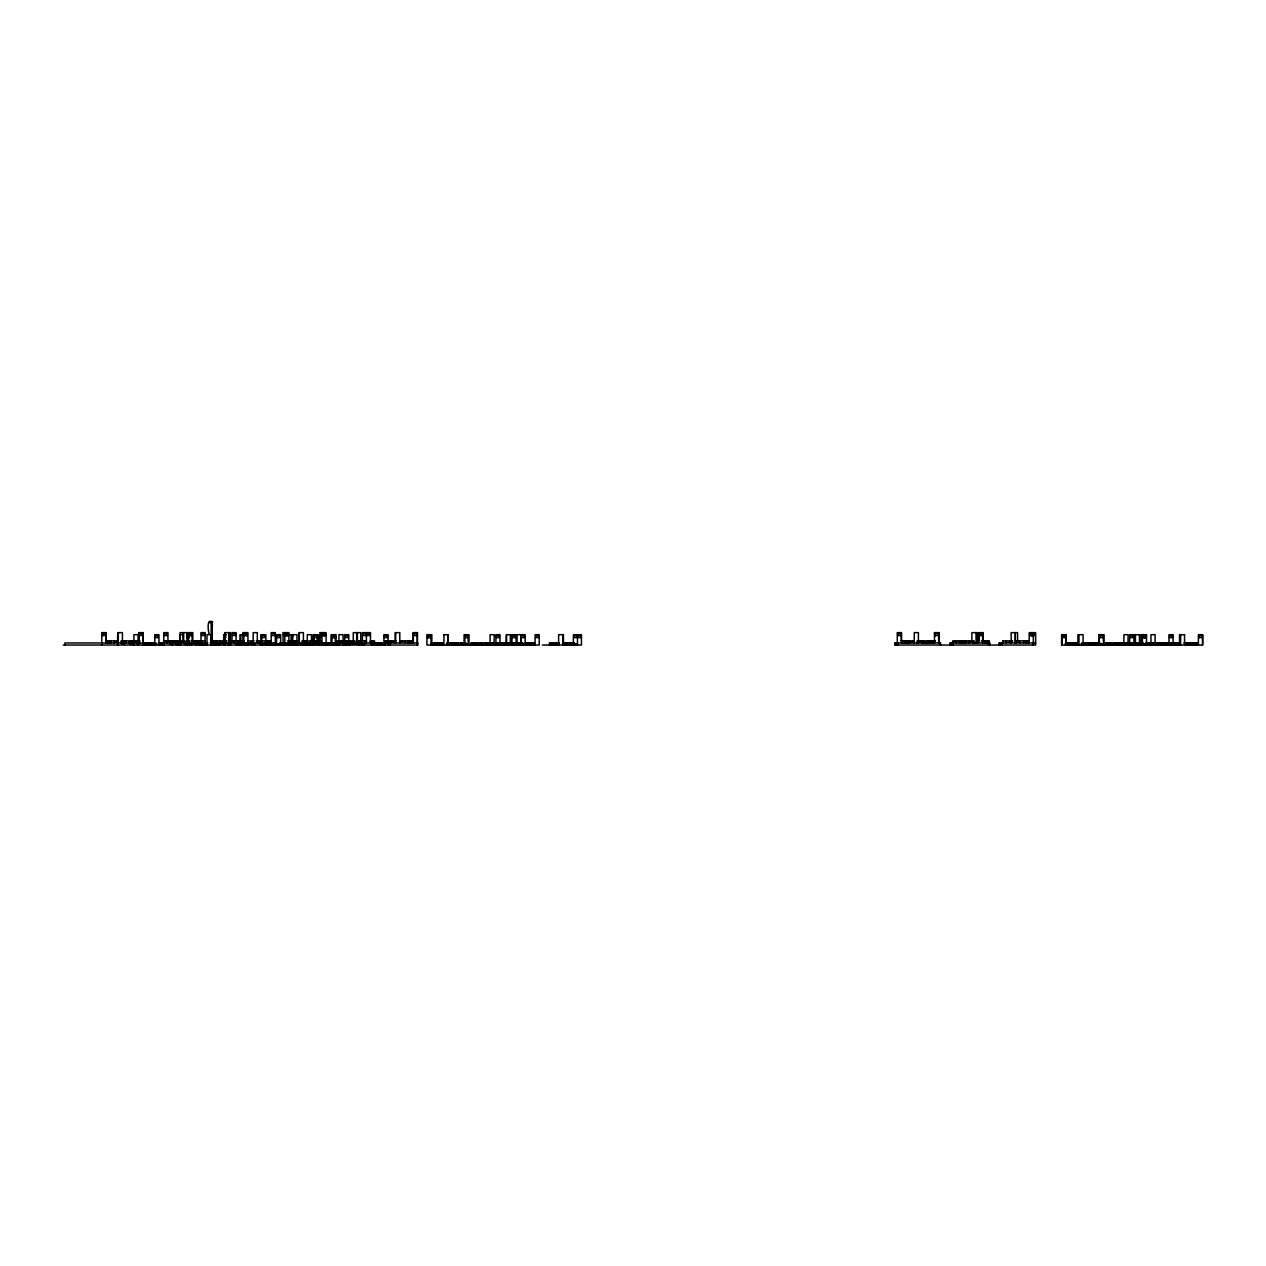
<?xml version="1.0" encoding="UTF-8"?>
<svg xmlns="http://www.w3.org/2000/svg" width="1266" height="1266" viewBox="0 0 1266 1266"><rect width="100%" height="100%" fill="white"/><g stroke="black" fill="none" stroke-linecap="round" stroke-linejoin="round"><path stroke-width="1.5" d="M209.112 622.524L211.185 622.524M101.723 632.636L105.98 632.636L105.98 642.954M143.327 632.636L138.88 632.636L138.88 641.245M299.235 641.245L299.235 632.636L303.413 632.636L303.413 642.954M320.124 632.636L326.106 632.636L326.106 645.027M417.321 632.636L417.321 645.027L417.479 632.636L413.191 632.636L413.191 641.245M901.487 642.954L901.487 632.636L897.23 632.636L897.357 645.027M102.388 633.665L105.3 633.665L105.173 635.532L102.388 635.532L102.388 633.665L102.514 635.532M188.697 633.665L192.131 633.665M416.799 633.665L413.855 633.665L413.855 635.532L416.799 635.532L416.656 633.665M979.156 633.665L982.495 633.665M182.763 634.693L180.009 634.693L180.009 645.027M186.925 634.693L189.916 634.693M226.424 634.693L223.671 634.693L223.671 645.027M244.987 634.693L239.954 634.693L239.954 645.027M286.053 634.693L291.085 634.693L291.085 645.027M321.358 634.693L318.605 634.693L318.605 645.027M365.89 634.693L370.02 634.693M443.875 634.693L448.117 634.693L448.101 645.027L448.006 634.693M1139.558 634.693L1135.238 634.693L1135.238 645.027M1184.675 634.693L1179.485 634.693L1179.643 645.027M186.45 635.738L192.131 635.532M317.18 635.738L314.379 635.738L314.379 637.589L317.18 637.589M319.728 635.738L320.899 635.738M331.724 635.738L335.411 635.738L335.411 637.589L331.724 637.589M464.764 635.738L467.866 635.738M900.822 635.532L897.895 635.532L897.895 633.665L900.822 633.665L900.696 635.532M979.156 635.532L982.495 635.532M1062.269 635.738L1065.545 635.738L1065.545 637.589L1062.269 637.589M1099.932 635.738L1102.718 635.738L1102.718 637.589L1099.932 637.589M186.45 637.589L189.235 637.589L189.235 635.738M319.728 637.589L320.899 637.589M464.764 637.589L467.866 637.589M210.852 639.251L211.659 639.251M210.852 639.662L211.675 639.662M211.913 639.868L210.852 639.156L211.644 639.868M210.583 640.564L213.337 640.897M105.648 640.897L108.654 640.897L108.654 642.954M117.611 640.897L109.683 640.897L109.683 642.954M140.02 640.897L133.753 640.897L133.753 642.954M186.482 640.897L189.837 640.897M191.134 640.897L202.133 640.897M210.583 640.897L214.571 640.897L214.571 642.954M226.203 640.897L214.998 640.897L214.998 645.027M227.975 640.897L244.101 640.897M254.165 640.897L248.247 640.897L248.31 642.954M256.302 640.897L270.481 640.897L270.481 642.954M287.414 640.897L289.629 640.897L289.582 642.954M290.911 640.897L298.57 640.897L298.57 642.954M313.699 640.897L310.961 640.897L310.882 645.027M321.263 640.897L314.997 640.897L314.997 642.954M356.442 640.897L366.539 640.897M396.147 640.897L385.307 640.897L385.307 645.027M399.55 640.897L412.985 640.897M901.17 640.897L904.604 640.897L904.604 642.954M905.19 640.897L913.561 640.897L913.561 642.954M935.542 640.897L929.276 640.897L929.276 642.954M979.251 640.897L976.735 640.897L976.735 642.954M981.387 640.897L989.189 640.897L989.237 645.027M1002.704 640.897L1012.753 640.897M1015.997 640.897L1028.546 640.897L1028.546 642.954M173.379 641.514L176.069 641.514M197.449 641.514L201.611 641.514L201.611 642.337L197.449 642.337M342.991 641.514L345.681 641.514M356.205 641.514L357.487 641.514M370.447 641.514L373.138 641.514M394.343 641.514L392.871 641.514L394.343 642.337M979.362 641.514L977.257 641.514L979.362 642.337M173.379 642.337L176.069 642.337M342.991 642.337L345.681 642.337M356.205 642.337L357.487 642.337M370.447 642.337L373.138 642.337M155.955 642.954L64.93 642.954L64.93 645.027M158.598 642.954L207.83 642.954M210.124 642.954L275.402 642.954M279.786 642.954L331.312 642.954M374.625 642.954L332.657 642.954L332.657 645.027M417.479 642.954L374.878 642.954L374.878 645.027M435.662 642.954L435.662 645.027L435.551 642.954L443.274 642.954L443.274 645.027M458.292 642.954L458.292 645.027L458.403 642.954L455.602 642.954L455.602 645.027M466.015 642.954L459.748 642.954L459.748 645.027M508.79 642.954L522.779 642.954M559.018 642.954L549.428 642.954L549.428 645.027M562.42 642.954L574.178 642.954M951.747 642.954L990.044 642.954L990.044 645.027M999.349 642.954L999.349 645.027L999.254 642.954L1035.635 642.954M1099.901 642.954L1093.634 642.954L1093.634 645.027M1142.897 642.954L1113.684 642.954L1113.684 645.027M1145.714 642.954L1153.184 642.954L1153.184 645.027M1180.276 642.954L1169.768 642.954L1169.768 645.027M1183.678 642.954L1197.668 642.954L1197.668 645.027M145.653 643.571L148.344 643.571M161.288 643.571L163.931 643.571M172.413 643.571L169.723 643.571L172.413 644.41M280.482 643.571L283.157 643.571M327.641 643.571L331.312 643.571M338.702 643.571L337.12 644.41L339.747 643.571M380.512 643.571L383.202 643.571M431.516 643.571L434.333 643.571M442.768 643.571L440.014 643.571L440.014 644.41L442.768 643.571L442.641 644.41M447.167 643.571L449.921 643.571L449.921 644.41L447.167 643.571L447.278 644.41M455.602 643.571L458.403 643.571M479.798 643.571L482.488 643.571M490.923 643.571L487.568 643.571L487.568 644.41L490.923 644.41M494.674 643.571L498.978 643.571M499.548 643.571L501.858 644.41L494.674 644.41M503.868 643.571L507.413 643.571L507.413 644.41L503.868 644.41M514.566 643.571L509.312 643.571L509.312 644.41M515.009 643.571L518.079 643.571M520.089 643.571L522.779 644.41M525.532 643.571L524.789 644.41M531.673 643.571L534.363 643.571M553.859 643.571L550.789 643.571L550.821 644.41M557.99 643.571L554.919 643.571L554.919 644.41L557.99 644.41M564.114 643.571L567.769 643.571L567.769 644.41L564.114 644.41M1065.529 643.571L1069.311 643.571M1089.615 643.571L1093.381 643.571M1099.553 643.571L1098.097 644.41L1101.816 644.41L1101.816 643.571M1113.684 643.571L1119.334 643.571L1119.334 644.41L1113.684 644.41M1127.816 643.571L1122.182 643.571L1122.182 644.41L1127.816 644.41M1129.304 643.571L1128.56 644.41L1131.962 644.41M1133.434 643.571L1137.548 643.571L1137.548 644.41M1138.751 643.571L1142.882 643.571L1142.882 644.41M1153.184 643.571L1146.268 643.571L1146.268 644.41M1163.565 643.571L1160.495 643.571L1160.495 644.41L1163.565 644.41M1165.575 643.571L1168.249 643.571M1172.047 643.571L1175.117 643.571L1175.117 644.41L1172.047 644.41M1194.107 643.571L1197.668 643.571M145.653 644.41L148.344 644.41M161.288 644.41L163.931 644.41M191.799 644.41L188.729 644.41L188.729 643.571M219.604 644.41L216.533 644.41L216.533 643.571M247.93 644.41L243.246 644.41L243.246 643.571M255.083 644.41L255.083 643.571L255.273 644.41L251.681 644.41L251.681 643.571M265.923 644.41L273.124 644.41L273.124 643.571M275.766 644.41L280.055 644.41L280.055 643.571M280.482 644.41L283.157 644.41M298.697 644.41L298.697 643.571L298.729 644.41L284.249 644.41L284.249 643.571M304.552 644.41L304.568 643.571L304.536 644.41L312.639 644.41L312.607 643.571L309.41 643.571L309.41 644.41M313.05 644.41L315.677 643.571M327.641 644.41L331.312 644.41M350.666 644.41L350.666 643.571L350.698 644.41L347.628 644.41L347.628 643.571M380.512 644.41L383.202 644.41M431.516 644.41L434.333 644.41M455.602 644.41L458.403 644.41M479.798 644.41L482.488 644.41M518.079 644.41L508.568 644.41L508.6 643.571M520.089 644.41L525.532 644.41M531.673 644.41L534.363 644.41M550.789 644.41L553.859 644.41M573.292 644.41L576.584 644.41L576.584 643.571M1065.529 644.41L1069.311 644.41M1089.615 644.41L1093.381 644.41M1153.184 644.41L1132.69 644.41L1132.69 643.571M1165.575 644.41L1168.249 644.41M1194.107 644.41L1197.668 644.41M63.3 645.027L417.827 645.027L417.827 642.954M542.386 645.027L581.442 645.027L581.442 634.693L573.356 634.693L573.356 645.027L573.292 642.954M210.219 622.112C208.194 621.29 214.334 621.29 212.292 622.112L212.292 639.662M1202.526 634.693L1202.526 645.027M1199.234 635.738L1199.234 637.589M1198.396 645.027L1198.396 634.693L1202.7 634.693L1202.7 645.027L1061.604 645.027L1061.604 634.693L1066.225 634.693L1066.051 645.027M1197.161 642.954L1197.161 645.027M1196.781 642.954L1196.781 645.027M1196.275 642.954L1196.275 645.027M1195.5 642.954L1195.5 645.027M1195.436 642.954L1195.436 645.027M1194.993 642.954L1194.993 645.027M1194.613 642.954L1194.613 645.027M1193.727 642.954L1193.727 645.027M1192.936 642.954L1192.936 645.027M1192.746 642.954L1192.746 645.027M1192.414 643.571L1192.414 644.41M1192.113 642.954L1192.303 645.027M1191.844 642.954L1191.876 645.027M1190.831 643.571L1190.831 644.41M1189.787 642.954L1189.787 645.027M1189.518 642.954L1189.518 645.027M1189.344 642.954L1189.328 645.027M1188.457 642.954L1188.457 645.027M1188.283 643.571L1188.283 644.41M1187.476 643.571L1187.476 644.41M1187.255 642.954L1187.255 645.027M1187.002 642.954L1186.812 645.027M1186.701 643.571L1186.701 644.41M1186.416 643.571L1186.416 644.41M1185.989 643.571L1185.989 644.41M1185.957 643.571L1185.815 644.41M1185.213 642.954L1185.387 645.027M1184.929 642.954L1185.103 645.027M1184.501 634.693L1184.675 645.027M1180.545 634.693L1180.545 645.027M1180.371 634.693L1180.276 645.027M1180.102 642.954L1180.102 645.027M1179.817 642.954L1179.833 645.027M1179.026 642.954L1179.026 645.027M1178.757 642.954L1178.757 645.027M1178.393 642.954L1178.393 645.027M1178.203 642.954L1178.203 645.027M1177.95 642.954L1177.95 645.027M1177.728 643.571L1177.728 644.41M1176.921 643.571L1176.921 644.41M1176.668 643.571L1176.668 644.41M1175.892 642.954L1175.892 645.027M1175.513 642.954L1175.623 645.027M1175.418 642.954L1175.418 645.027M1174.626 642.954L1174.626 645.027M1174.373 643.571L1174.373 644.41M1173.36 642.954L1173.36 645.027M1173.091 645.027L1173.107 634.693L1168.977 634.693L1168.977 645.027M1172.917 642.954L1172.917 645.027M1172.791 643.571L1172.791 644.41M1172.284 642.954L1172.284 645.027M1172.11 642.954L1172.11 645.027M1171.493 642.954L1171.493 645.027M1171.224 642.954L1171.224 645.027L1171.034 642.954M1168.249 645.027L1168.249 642.954L1154.086 642.954L1154.086 645.027M1167.743 642.954L1167.743 645.027M1166.081 642.954L1166.081 645.027M1165.844 642.954L1165.844 645.027M1165.575 642.954L1165.575 645.027M1164.403 642.954L1164.578 645.027M1164.134 642.954L1164.134 645.027M1163.327 642.954L1163.327 645.027M1162.821 643.571L1162.821 644.41M1162.52 642.954L1162.71 645.027M1162.251 642.954L1162.251 645.027M1161.238 643.571L1161.238 644.41M1160.194 642.954L1160.194 645.027M1159.925 642.954L1159.925 645.027M1159.735 642.954L1159.735 645.027M1158.691 643.571L1158.691 644.41M1157.884 643.571L1157.884 644.41M1157.662 642.954L1157.662 645.027M1157.409 642.954L1157.409 645.027M1157.219 642.954L1157.219 645.027M1155.795 642.954L1155.795 645.027M1155.083 645.027L1155.083 634.693L1150.952 634.693L1151.016 645.027M1152.661 642.954L1152.661 645.027M1151.902 642.954L1151.902 645.027M1151.38 642.954L1151.38 645.027M1150.683 642.954L1150.683 645.027M1150.509 642.954L1150.493 645.027M1150.224 642.954L1150.24 645.027M1149.734 642.954L1149.734 645.027M1149.433 642.954L1149.433 645.027M1149.212 642.954L1149.164 645.027M1148.8 642.954L1148.8 645.027M1148.61 642.954L1148.61 645.027M1148.357 642.954L1148.325 645.027M1148.04 642.954L1148.04 645.027M1147.882 642.954L1147.866 645.027M1147.582 642.954L1147.597 645.027L1147.233 642.954M1147.043 642.954L1147.043 645.027M1146.854 642.954L1146.854 645.027M1146.474 645.027L1146.6 634.693L1140.998 634.693L1141.125 645.027M1145.493 643.571L1145.524 644.41M1145.129 634.693L1145.129 638.143M1144.686 643.571L1144.701 644.41M1144.464 635.738L1144.464 637.589M1143.958 643.571L1143.989 644.41M1143.404 643.571L1143.404 644.41M1143.151 635.738L1143.151 637.589M1143.198 643.571L1143.198 644.41M1142.47 634.693L1142.47 645.027M1142.454 643.571L1142.454 644.41M1142.074 643.571L1142.122 644.41M1141.6 642.954L1141.6 645.027M1140.856 642.954L1140.682 645.027M1140.444 642.954L1140.444 645.027M1140.27 642.954L1140.175 645.027M1139.938 642.954L1139.938 645.027M1139.827 643.571L1139.827 644.41M1139.368 634.693L1139.558 645.027M1139.242 642.954L1139.242 645.027M1138.973 642.954L1138.799 645.027M1138.055 642.954L1138.055 645.027M1137.77 643.571L1137.77 644.41M1136.726 642.954L1136.773 645.027M1136.251 643.571L1136.251 644.41M1135.729 643.571L1135.76 644.41M1135.428 634.693L1135.428 645.027M1134.906 642.954L1134.906 645.027M1134.716 642.954L1134.716 645.027M1134.463 642.954L1134.478 645.027M1134.225 642.954L1134.225 645.027M1133.877 645.027L1133.877 634.693L1129.747 634.693L1129.604 645.027L1129.414 642.954M1133.735 642.954L1133.735 645.027M1133.402 642.954L1133.402 645.027M1133.197 642.954L1133.197 645.027M1132.943 642.954L1132.943 645.027M1132.12 642.954L1132.12 645.027M1131.851 642.954L1131.851 645.027M1131.63 643.571L1131.63 644.41M1131.282 642.954L1131.282 645.027M1130.886 643.571L1130.886 644.41M1130.617 643.571L1130.68 644.41M1130.443 642.954L1130.443 645.027M1129.984 642.954L1129.984 645.027M1129.161 642.954L1129.161 645.027M1128.781 642.954L1128.813 645.027M1127.99 645.027L1128.101 634.693L1123.971 634.693L1123.797 645.027M1127.705 642.954L1127.816 645.027L1127.531 642.954M1127.31 642.954L1127.31 645.027M1127.12 642.954L1127.12 645.027M1125.648 642.954L1125.648 645.027M1125.332 642.954L1125.474 645.027M1125.142 642.954L1125.142 645.027M1124.952 642.954L1124.952 645.027M1123.607 642.954L1123.607 645.027M1123.464 643.571L1123.464 644.41M1122.974 642.954L1122.974 645.027M1122.784 642.954L1122.784 645.027M1121.755 642.954L1121.755 645.027M1121.486 642.954L1121.486 645.027M1121.106 642.954L1120.853 645.027M1120.663 642.954L1120.663 645.027M1120.41 642.954L1120.41 645.027M1120.014 642.954L1119.824 645.027L1119.571 642.954M1119.144 643.571L1119.144 644.41M1118.543 642.954L1118.543 645.027M1117.989 643.571L1118.052 644.41M1117.72 642.954L1117.72 645.027M1117.53 642.954L1117.53 645.027M1117.34 642.954L1117.34 645.027M1116.707 643.571L1116.707 644.41M1116.375 642.954L1116.375 645.027M1116.185 642.954L1116.185 645.027M1115.852 642.954L1115.852 645.027M1114.207 642.954L1114.207 645.027M1112.355 645.027L1112.355 642.954L1104.743 642.954L1104.743 645.027M1111.516 642.954L1111.516 645.027M1109.649 642.954L1109.649 645.027M1109.396 642.954L1109.396 645.027M1108.573 642.954L1108.573 645.027M1108.32 642.954L1108.32 645.027M1106.547 643.571L1106.547 644.41M1106.073 642.954L1106.073 645.027M1103.984 645.027L1103.984 634.693L1098.761 634.693L1098.761 645.027M1103.382 634.693L1103.382 645.027M1100.724 643.571L1100.724 644.41M1100.534 643.571L1100.47 644.41M1099.853 634.693L1099.853 638.143M1099.252 634.693L1099.252 645.027M1099.189 643.571L1099.189 644.41M1098.508 642.954L1098.508 645.027M1097.669 642.954L1097.669 645.027M1097.416 642.954L1097.416 645.027M1096.593 642.954L1096.593 645.027M1096.324 642.954L1096.324 645.027M1095.549 642.954L1095.549 645.027M1094.726 642.954L1094.726 645.027M1094.457 642.954L1094.457 645.027M1093.381 645.027L1093.381 642.954L1089.615 642.954L1089.615 645.027M1092.875 642.954L1092.875 645.027M1092.289 642.954L1092.289 645.027M1091.783 642.954L1091.783 645.027M1091.213 642.954L1091.213 645.027M1090.706 642.954L1090.706 645.027M1090.121 642.954L1090.121 645.027M1089.361 645.027L1089.361 642.954L1081.75 642.954L1081.75 645.027M1088.538 642.954L1088.538 645.027M1088.269 642.954L1088.269 645.027M1087.447 642.954L1087.447 645.027M1086.671 642.954L1086.671 645.027M1086.402 642.954L1086.402 645.027M1085.579 642.954L1085.579 645.027M1085.326 642.954L1085.326 645.027M1084.487 642.954L1084.487 645.027M1084.234 642.954L1084.234 645.027M1083.807 643.571L1083.807 644.41M1083.554 643.571L1083.601 644.41M1083.095 645.027L1083.095 634.693L1077.888 634.693L1077.888 645.027M1082.525 643.571L1082.462 644.41M1082.272 644.41L1084.899 643.571L1084.899 644.41L1081.18 644.41L1081.18 643.571M1078.964 634.693L1078.964 645.027M1078.268 645.027L1078.268 642.954L1069.564 642.954L1069.564 645.027M1077.176 642.954L1077.176 645.027M1076.923 642.954L1076.923 645.027M1076.654 643.571L1076.654 644.41M1076.448 643.571L1076.401 644.41M1075.831 642.954L1075.831 645.027M1075.372 643.571L1075.372 644.41M1075.119 643.571L1075.119 644.41M1074.692 642.954L1074.692 645.027M1073.6 642.954L1073.6 645.027M1073.346 642.954L1073.331 645.027M1072.793 642.954L1072.793 645.027M1072.508 642.954L1072.508 645.027M1072.255 642.954L1072.255 645.027M1071.479 642.954L1071.479 645.027M1070.878 642.954L1070.83 645.027M1070.656 642.954L1070.656 645.027M1070.229 642.954L1070.387 645.027M1069.311 645.027L1069.311 642.954L1065.529 642.954L1065.529 645.027M1068.789 642.954L1068.789 645.027M1068.219 642.954L1068.219 645.027M1067.697 642.954L1067.697 645.027M1067.143 642.954L1067.143 645.027M1066.621 642.954L1066.621 645.027M1065.735 634.693L1065.735 645.027M1065.054 635.738L1065.054 637.589M1062.76 635.738L1062.76 637.589M1062.095 634.693L1062.095 645.027M1033.293 632.636L1033.293 645.027M1032.629 633.665L1032.629 635.532M1032.17 633.665L1032.17 635.532M1031.505 632.636L1031.505 636.07M1029.163 642.954L1029.163 632.636L1035.635 632.636L1035.635 645.027L894.983 645.027L894.983 642.954L940.527 642.954L940.527 645.027M1028.451 640.897L1028.451 642.954M1028.024 640.897L1028.024 642.954M1027.929 640.897L1027.929 642.954M1026.283 640.897L1026.283 642.954M1025.856 640.897L1025.761 642.954M1023.624 640.897L1023.624 642.954M1020.127 640.897L1020.127 642.954M1017.595 641.245L1017.595 632.636L1011.138 632.636L1011.233 642.954M1016.693 641.514L1016.693 642.337M1016.092 640.897L1016.092 642.954M1015.364 632.636L1015.364 642.954M1015.269 632.636L1015.269 642.954M1010.505 640.897L1010.41 642.954M1006.28 640.897L1006.28 642.954M1002.973 642.954L1002.973 640.897L1002.704 642.954M1001.77 642.954L1001.77 645.027M1001.596 642.954L1001.501 645.027M999.523 642.954L999.523 645.027M988.667 640.897L988.54 645.027M988.382 640.897L988.382 642.954M987.021 640.897L987.021 642.954M986.499 640.897L986.499 642.954M986.214 640.897L986.214 642.954M985.898 640.897L985.898 642.954M985.692 640.897L985.692 642.954M985.17 640.897L985.28 642.954M984.885 640.897L984.885 642.954M984.347 640.897L984.347 642.954M983.16 641.245L983.16 632.636L978.476 632.636L978.476 642.954M982.606 632.636L982.606 642.954M981.941 633.665L981.941 635.532M979.71 633.665L979.71 635.532M979.029 632.636L979.029 641.245M978.064 641.514L978.064 642.337M977.558 642.954L977.399 632.636L971.892 632.636L971.892 641.245M976.023 632.636L976.023 642.954M974.06 642.954L974.06 640.897L952.665 640.897L952.665 642.954M973.554 641.514L973.554 642.337M973.253 640.897L973.253 642.954M972.731 640.897L972.731 642.954M969.408 640.897L969.408 642.954M969.155 640.897L969.155 642.954M966.449 640.897L966.464 642.954M965.673 640.897L965.642 642.954M964.296 640.897L964.296 642.954M963.79 640.897L963.79 642.954M962.128 640.897L962.128 642.954M961.622 640.897L961.622 642.954M960.277 640.897L960.277 642.954M959.454 640.897L959.454 642.954M956.495 640.897L956.495 642.954M956.241 640.897L956.241 642.954M952.871 642.954L952.871 645.027M952.064 642.954L952.064 645.027M951.177 642.954L951.177 645.027M950.624 642.954L950.624 645.027M949.817 642.954L949.817 645.027M939.768 642.954L939.894 645.027M939.277 642.954L939.277 632.636L934.403 632.636L934.53 642.954M938.66 632.636L938.66 642.954M935.163 632.636L935.163 636.07M932.979 640.897L932.979 642.954M932.71 640.897L932.71 642.954M930.858 640.897L930.858 642.954M930.019 640.897L930.099 642.954M928.674 642.954L928.674 640.897L926 640.897L926 642.954M928.168 640.897L928.168 642.954M926.506 640.897L926.506 642.954M924.655 642.954L924.655 640.897L917.043 640.897L917.043 642.954M923.832 640.897L923.895 642.954M921.965 640.897L921.965 642.954M921.711 640.897L921.711 642.954M918.388 642.954L918.404 632.636L914.274 632.636L914.274 642.954M909.985 640.897L909.985 642.954M909.716 640.897L909.716 642.954M908.687 640.897L908.687 642.954M908.07 640.897L908.07 642.954M906.139 640.897L906.139 642.954M905.507 640.897L905.507 642.954M904.082 640.897L904.082 642.954M902.436 640.897L902.436 642.954M901.914 640.897L901.914 642.954M901.36 632.636L901.36 641.245M898.037 633.665L898.037 635.532M897.99 642.954L897.99 645.027M895.742 642.954L895.742 645.027M895.109 642.954L895.109 645.027M577.486 634.693L577.486 645.027M575.967 643.571L575.967 644.41M572.912 642.954L572.912 645.027M572.738 642.954L572.738 645.027M572.469 642.954L572.469 645.027M571.662 642.954L571.662 645.027M571.045 642.954L571.045 645.027M570.855 642.954L570.855 645.027M570.586 642.954L570.586 645.027M569.573 643.571L569.573 644.41M568.529 642.954L568.529 645.027M568.26 642.954L568.26 645.027M567.643 642.954L567.643 645.027M567.026 643.571L567.026 644.41M566.219 643.571L566.219 644.41M565.997 642.954L565.997 645.027M565.744 642.954L565.744 645.027M565.554 642.954L565.554 645.027M564.731 643.571L564.731 644.41M564.13 642.954L564.13 645.027M563.512 645.027L563.402 634.693L558.67 634.693L558.559 645.027M562.8 634.693L562.8 645.027M558.844 642.954L558.844 645.027M557.942 642.954L557.768 645.027M557.246 643.571L557.341 644.41M557.135 642.954L556.945 645.027M556.692 642.954L556.692 645.027M556.47 643.571L556.47 644.41M555.853 643.571L555.853 644.41M554.619 642.954L554.619 645.027M554.366 642.954L554.429 645.027M554.16 642.954L554.16 645.027M553.812 642.954L553.812 645.027M553.115 643.571L553.115 644.41M552.941 642.954L552.941 645.027M552.308 643.571L552.308 644.41M552.103 642.954L552.103 645.027M551.834 642.954L551.834 645.027M551.644 642.954L551.644 645.027M551.011 642.954L551.011 645.027M550.235 642.954L550.235 645.027M549.95 642.954L549.95 645.027M549.776 642.954L549.776 645.027M535.091 645.027L535.091 634.693L539.221 634.693L539.221 645.027L426.927 645.027L426.927 634.693L431.833 634.693L431.833 645.027M534.363 645.027L534.363 642.954L525.295 642.954L525.295 645.027M533.841 642.954L533.841 645.027M532.195 642.954L532.195 645.027M531.942 642.954L531.942 645.027M531.673 642.954L531.673 645.027M530.691 642.954L530.691 645.027M530.517 642.954L530.517 645.027M530.248 642.954L530.248 645.027M529.441 642.954L529.441 645.027M528.808 642.954L528.808 645.027M528.618 642.954L528.618 645.027M528.365 642.954L528.365 645.027M527.843 642.954L527.843 645.027M527.336 643.571L527.336 644.41M526.308 642.954L526.308 645.027M526.039 642.954L526.039 645.027M525.168 645.027L525.168 634.693L517.05 634.693L517.034 645.027M523.997 643.571L523.997 644.41M523.206 643.571L523.206 644.41M523.064 643.571L523.064 644.41M522.51 643.571L522.462 644.41M521.909 642.954L521.909 645.027M521.181 634.693L521.181 645.027M521.038 634.693L520.896 645.027M520.611 642.954L520.611 645.027M520.373 642.954L520.373 645.027M520.089 642.954L520.089 645.027M519.028 642.954L519.028 645.027M518.933 645.027L518.744 642.954L518.649 645.027M518.205 642.954L518.205 645.027M517.921 642.954L517.921 645.027M517.224 642.954L517.224 645.027M516.781 642.954L516.781 645.027M516.338 642.954L516.338 645.027M516.053 642.954L516.053 645.027L516.196 634.693L512.065 634.693L511.923 645.027M515.8 642.954L515.8 645.027M515.262 642.954L515.262 645.027M514.993 642.954L514.961 645.027M514.518 642.954L514.708 645.027M514.249 642.954L514.249 645.027M513.949 643.571L513.949 644.41M513.442 643.571L513.442 644.41M513.284 643.571L513.236 644.41M512.936 643.571L512.999 644.41M512.762 642.954L512.762 645.027M512.477 642.954L512.477 645.027M512.176 642.954L512.176 645.027M511.733 642.954L511.733 645.027M511.417 642.954L511.417 645.027M511.132 642.954L511.1 645.027M510.878 643.571L510.894 644.41M510.72 645.027L510.72 634.693L506.289 634.693L506.036 645.027M510.42 634.693L510.309 645.027M510.04 645.027L510.04 642.954L509.866 645.027M509.612 642.954L509.612 645.027M507.935 645.027L507.935 642.954L483.818 642.954L483.818 645.027M507.128 643.571L507.128 644.41M506.59 634.693L506.59 645.027L506.558 642.954M505.783 643.571L505.846 644.41M504.786 643.571L504.786 644.41M504.501 643.571L504.501 644.41M504.359 642.954L504.39 645.027M504.105 642.954L504.137 645.027M503.868 642.954L503.868 645.027M503.282 642.954L503.282 645.027M503.013 642.954L502.982 645.027M502.713 642.954L502.729 645.027M502.539 642.954L502.428 645.027M501.7 642.954L501.7 645.027M501.146 642.954L501.146 645.027L500.83 642.954M500.561 642.954L500.561 645.027M500.323 642.954L500.323 645.027M500.038 645.027L499.975 634.693L495.845 634.693L496.003 645.027M499.833 642.954L499.833 645.027M499.579 642.954L499.579 645.027M498.978 642.954L498.978 645.027M498.693 642.954L498.693 645.027M498.472 642.954L498.472 645.027M498.171 642.954L498.171 645.027M498.076 643.571L498.076 644.41M497.728 643.571L497.728 644.41M496.81 642.954L496.81 645.027M496.778 643.571L496.731 644.41M496.525 642.954L496.525 645.027M496.256 642.954L496.256 645.027M495.528 642.954L495.702 645.027M495.433 643.571L495.433 644.41M494.927 642.954L494.927 645.027M494.674 642.954L494.674 645.027M494.088 642.954L494.088 645.027L494.215 634.693L490.084 634.693L490.1 645.027M493.645 642.954L493.835 645.027M491.968 642.954L491.968 645.027M491.714 642.954L491.714 645.027M491.43 642.954L491.43 645.027M490.892 642.954L490.892 645.027M490.638 642.954L490.638 645.027M489.578 643.571L489.625 644.41M488.913 643.571L488.913 644.41M488.866 643.571L488.866 644.41M488.391 642.954L488.391 645.027M488.28 643.571L488.28 644.41M487.853 642.954L487.853 645.027M487.6 642.954L487.6 645.027M487.062 642.954L487.062 645.027M486.777 642.954L486.777 645.027M486.524 642.954L486.524 645.027M484.656 642.954L484.656 645.027M482.488 645.027L482.488 642.954L479.798 642.954L479.798 645.027M481.966 642.954L481.966 645.027M480.32 642.954L480.32 645.027M478.453 645.027L478.453 642.954L470.841 642.954L470.841 645.027M477.63 642.954L477.63 645.027M475.763 642.954L475.763 645.027M475.51 642.954L475.51 645.027M474.671 642.954L474.671 645.027M474.418 642.954L474.418 645.027M472.645 643.571L472.709 644.41M472.186 642.954L472.186 645.027M469.006 645.027L469.006 634.693L464.084 634.693L464.084 645.027M468.341 635.738L468.341 637.589M468.214 634.693L468.214 645.027M467.55 635.738L467.55 637.589M466.837 643.571L466.837 644.41L464.211 643.571L465.556 644.41M464.875 634.693L464.764 645.027M463.783 642.954L463.783 645.027M463.53 642.954L463.53 645.027M462.691 642.954L462.691 645.027M462.438 642.954L462.438 645.027M460.571 642.954L460.571 645.027M457.881 642.954L457.881 645.027M457.77 642.954L457.77 645.027M455.713 642.954L455.713 645.027M454.383 645.027L454.383 642.954L446.645 642.954L446.645 645.027M454.257 642.954L454.257 645.027M453.545 642.954L453.545 645.027M451.566 642.954L451.677 645.027M451.424 642.954L451.424 645.027M450.601 642.954L450.474 645.027L450.221 642.954M449.794 643.571L449.794 644.41M448.575 643.571L448.623 644.41M448.449 643.571L448.512 644.41M443.986 634.693L443.875 645.027M443.163 642.954L443.163 645.027M441.818 642.954L441.945 645.027M441.47 644.41L441.47 643.571L441.296 644.41M440.125 643.571L440.125 644.41M439.698 642.954L439.698 645.027M439.444 642.954L439.318 645.027M438.622 642.954L438.622 645.027M438.368 642.954L438.368 645.027M438.242 642.954L438.242 645.027M436.501 642.954L436.501 645.027M436.374 642.954L436.374 645.027M434.333 645.027L434.333 642.954L431.516 642.954L431.516 645.027M434.206 642.954L434.206 645.027M433.811 642.954L433.811 645.027M433.684 642.954L433.684 645.027M432.165 642.954L432.165 645.027M431.057 634.693L431.057 645.027M430.377 635.738L430.377 637.589M428.383 635.738L428.383 637.589M427.702 634.693L427.702 638.143M414.014 633.665L414.014 635.532M413.349 632.636L413.349 642.954M412.463 640.897L412.463 642.954M410.817 640.897L410.817 642.954M410.295 642.954L410.295 640.897L410.057 642.954M409.788 640.897L409.788 642.954M408.617 640.897L408.617 642.954M408.063 640.897L408.063 642.954M407.557 640.897L407.557 642.954M404.661 640.897L404.661 642.954M400.531 640.897L400.531 642.954M399.803 642.954L399.803 632.636L395.166 632.636L395.166 642.954M395.672 632.636L395.672 642.954M394.945 640.897L394.945 642.954M394.438 640.897L394.438 642.954M390.814 640.897L390.814 642.954M390.308 640.897L390.308 642.954M389.96 640.897L389.96 645.027M388.045 645.027L388.045 634.693L383.914 634.693L383.914 645.027M387.538 640.897L387.538 642.954M386.905 640.897L386.905 642.954M385.829 640.897L385.829 642.954M383.202 642.954L383.202 645.027M382.68 642.954L382.68 645.027M382.379 642.954L382.379 645.027M381.034 642.954L381.034 645.027M380.781 642.954L380.781 645.027M380.512 642.954L380.512 645.027M379.531 642.954L379.531 645.027M379.357 642.954L379.357 645.027M379.088 642.954L379.088 645.027M378.281 642.954L378.281 645.027M377.648 642.954L377.648 645.027M377.458 642.954L377.458 645.027M377.205 642.954L377.205 645.027M376.176 643.571L376.176 644.41M375.132 642.954L375.132 645.027M374.625 645.027L374.546 640.897L370.447 640.897L370.447 642.954L370.511 632.636L362.424 632.636L362.424 641.245M374.372 643.571L374.372 644.41L371.302 644.41L371.349 643.571M373.628 643.571L373.628 644.41M372.821 643.571L372.821 644.41M371.998 640.897L371.998 642.954M372.046 643.571L372.046 644.41M366.554 632.636L366.554 636.07M366.38 632.636L366.38 642.954M365.732 640.897L365.732 642.954M364.909 640.897L364.909 642.954M364.576 643.571L364.576 644.41L361.538 644.41L361.538 643.571M363.864 643.571L363.864 644.41M363.089 643.571L363.089 644.41M362.282 643.571L362.282 644.41M361.965 640.897L361.965 642.954M361.696 640.897L361.696 642.954M360.778 641.245L360.778 632.636L353.277 632.636L353.293 642.954M360.478 643.571L360.478 644.41L357.408 644.41L357.408 643.571M359.734 643.571L359.734 644.41M358.927 643.571L358.927 644.41M358.151 643.571L358.151 644.41M357.408 632.636L357.408 642.954M356.648 632.636L356.648 641.245M355.398 643.571L352.708 644.41L352.708 643.571M354.638 642.954L354.638 640.897L346.378 640.897L346.378 642.954M354.116 641.514L354.116 642.337M349.97 640.897L349.97 642.954M349.954 643.571L349.954 644.41M349.717 640.897L349.717 642.954M349.179 643.571L349.179 644.41M348.815 645.027L348.815 634.693L344.684 634.693L344.684 645.027M348.372 643.571L348.372 644.41M346.9 643.571L346.9 644.41L343.497 644.41L343.497 643.571M346.567 643.571L346.567 644.41M345.681 642.954L345.681 640.897L337.421 640.897L337.421 642.954M345.824 643.571L345.824 644.41M345.571 643.571L345.618 644.41M345.159 640.897L345.159 642.954M345.032 640.897L345.032 642.954M344.273 643.571L344.273 644.41M343.513 640.897L343.513 642.954M343.054 645.027L343.054 634.693L338.924 634.693L338.924 645.027M342.991 640.897L342.991 642.954M341.25 640.897L341.25 642.954M340.997 640.897L340.997 642.954M339.525 642.954L339.525 645.027M338.465 643.571L338.418 644.41M336.693 642.954L336.693 645.027M336.44 642.954L336.44 645.027M336.076 645.027L336.076 634.693L331.043 634.693L331.043 645.027M335.617 642.954L335.617 645.027M335.174 634.693L335.348 645.027M334.509 635.738L334.509 637.589M333.48 642.954L333.48 645.027M333.243 642.954L333.243 645.027M332.626 635.738L332.626 637.589M331.961 634.693L331.961 645.027M331.233 642.954L331.312 645.027M330.711 642.954L330.711 645.027M330.331 642.954L330.331 645.027M329.809 642.954L329.809 645.027M329.144 645.027L329.144 642.954L328.812 645.027M328.543 642.954L328.543 645.027M328.163 642.954L328.163 645.027M327.91 642.954L327.831 645.027M327.641 642.954L327.641 645.027M327.293 642.954L327.293 645.027M327.119 642.954L327.119 645.027M326.66 645.027L326.486 642.954L326.311 645.027M325.789 644.41L326.818 643.571L326.818 644.41L318.431 644.41L318.478 643.571M325.631 643.571L325.631 644.41M324.887 643.571L324.887 644.41M324.492 643.571L324.492 644.41M324.254 632.636L324.302 636.07M324.207 643.571L324.207 644.41M323.59 633.665L323.59 635.532M323.748 643.571L323.748 644.41M323.463 643.571L323.305 644.41M322.83 643.571L322.83 644.41M322.688 643.571L322.561 644.41M322.403 643.571L322.403 644.41M321.975 632.636L321.975 642.954M321.944 643.571L321.944 644.41M321.548 643.571L321.485 644.41M320.789 633.665L320.789 635.532M320.868 643.571L320.868 644.41M320.171 632.636L320.171 642.954M320.361 643.571L320.203 644.41M319.95 643.571L319.95 644.41M319.618 643.571L319.618 644.41M319.38 643.571L319.38 644.41M319.269 635.738L319.269 637.589M319.174 643.571L319.174 644.41M318.051 645.027L318.051 634.693L313.019 634.693L313.019 645.027M317.845 634.693L317.845 645.027M317.687 640.897L317.687 642.954M317.149 634.693L317.149 645.027M315.82 640.897L315.82 642.954M314.395 643.571L314.332 644.41M313.921 634.693L313.921 645.027M313.715 634.693L313.715 645.027M311.784 642.954L311.784 645.027M311.531 645.027L311.42 634.693L307.29 634.693L307.29 645.027M311.278 642.954L311.278 645.027M310.692 642.954L310.692 645.027M310.423 642.954L310.423 645.027M310.217 643.571L310.217 644.41M309.679 642.954L309.679 640.897L302.068 640.897L302.068 642.954M309.569 643.571L309.569 644.41M308.667 643.571L308.508 644.41M307.765 643.571L307.765 644.41M307.606 643.571L307.606 644.41M306.989 640.897L306.989 642.954M306.958 643.571L306.958 644.41M306.72 640.897L306.72 642.954M306.863 643.571L306.863 644.41M306.182 643.571L306.182 644.41M306.055 643.571L306.055 644.41M305.438 643.571L305.47 644.41M305.28 643.571L305.28 644.41M303.429 643.571L303.429 644.41L299.836 644.41L299.836 643.571M302.59 641.514L302.59 642.337M302.527 643.571L302.527 644.41M300.738 643.571L300.738 644.41M299.282 632.636L299.282 642.954M297.985 643.571L297.985 644.41M297.795 643.571L297.795 644.41M297.463 643.571L297.463 644.41M297.209 643.571L297.415 644.41M296.956 645.027L296.956 634.693L291.813 634.693L291.797 645.027M296.402 643.571L296.402 644.41L296.117 643.571M295.722 643.571L295.674 644.41M295.5 643.571L295.5 644.41M294.994 640.897L294.994 642.954M294.946 643.571L294.946 644.41M294.741 640.897L294.741 642.954M294.598 643.571L294.756 644.41M294.44 643.571L294.44 644.41M293.601 643.571L293.601 644.41M292.952 643.571L292.952 644.41M292.715 634.693L292.715 645.027M292.493 635.738L292.493 637.589M292.304 643.571L292.304 644.41M291.37 644.41L291.591 643.571L288.964 644.41M290.769 642.954L290.769 645.027M290.31 643.571L290.31 644.41M290.262 643.571L290.262 644.41M289.914 643.571L289.914 644.41M289.107 640.897L289.107 642.954M288.933 642.954L288.933 632.636L282.951 632.636L283.157 645.027M288.569 643.571L288.632 644.41M287.793 643.571L287.793 644.41M287.287 643.571L287.287 644.41M287.081 632.636L287.081 636.07M286.876 643.571L286.876 644.41M286.417 633.665L286.417 635.532M286.496 643.571L286.496 644.41M285.594 643.571L285.594 644.41M285.467 633.665L285.467 635.532M285.546 643.571L285.546 644.41M285.151 643.571L285.151 644.41M284.803 632.636L284.803 645.027M283.821 642.954L283.821 645.027M283.647 642.954L283.647 645.027M283.378 642.954L283.378 645.027M282.65 642.954L282.745 645.027M282.476 642.954L282.476 645.027M281.527 642.954L281.527 645.027M280.989 642.954L280.989 645.027M280.609 645.027L280.672 634.693L276.542 634.693L276.542 645.027M280.482 642.954L280.482 645.027M279.359 643.571L279.359 644.41M278.441 643.571L278.441 644.41M277.365 643.571L277.365 644.41M276.668 643.571L276.668 644.41M276.273 645.027L276.273 642.954L275.766 645.027M275.323 645.027L275.323 632.636L271.193 632.636L271.193 642.954M274.5 642.954L274.5 645.027M274.421 642.954L274.421 645.027M274.136 642.954L274.136 645.027M272.38 643.571L272.38 644.41M270.797 643.571L270.861 644.41M269.959 640.897L269.959 642.954M269.516 643.571L269.579 644.41M268.993 643.571L268.993 644.41M268.313 640.897L268.313 642.954M268.234 643.571L268.25 644.41M268.06 640.897L268.06 642.954M267.791 640.897L267.791 642.954M267.332 643.571L267.332 644.41M266.635 640.897L266.635 642.954M266.667 643.571L266.667 644.41M265.876 645.027L265.876 634.693L260.843 634.693L260.843 645.027M265.559 640.897L265.559 642.954M263.708 643.571L263.708 644.41L260.179 644.41L260.179 643.571M262.806 643.571L262.806 644.41M262.426 643.571L262.363 644.41M262.157 640.897L262.157 642.954M261.745 634.693L261.745 645.027M261.508 635.738L261.508 637.589M261.461 643.571L261.524 644.41M261.081 643.571L261.081 644.41M258.027 640.897L258.027 642.954M257.568 640.897L257.568 642.954M257.299 642.954L257.299 632.636L253.168 632.636L253.168 642.954M254.371 643.571L254.371 644.41M253.801 643.571L253.754 644.41M252.899 640.897L252.899 642.954M252.583 643.571L252.583 644.41M252.44 640.897L252.44 642.954M252.456 643.571L252.456 644.41M250.225 643.571L250.225 644.41L248.737 643.571M247.946 645.027L247.946 632.636L242.882 632.636L242.882 642.954M247.012 632.636L247.012 636.07M246.791 643.571L246.791 644.41M246.585 643.571L246.648 644.41M246.332 633.665L246.332 635.532M245.873 643.571L245.873 644.41M245.493 643.571L245.493 644.41L245.303 643.571M244.496 633.665L244.496 635.532M244.544 643.571L244.544 644.41M244.148 643.571L244.148 644.41M243.816 632.636L243.816 642.954M242.613 640.897L242.613 642.954M242.091 640.897L242.091 642.954M241.964 643.571L241.964 644.41L240.477 643.571M240.856 634.693L240.856 645.027M240.445 640.897L240.445 642.954M239.733 640.897L239.733 642.954M239.464 640.897L239.464 642.954M239.638 643.571L239.638 644.41L236.093 644.41L236.093 643.571M238.72 643.571L238.72 644.41M238.309 640.897L238.309 642.954M237.691 640.897L237.691 642.954M237.438 643.571L237.438 644.41M236.995 643.571L236.995 644.41M236.093 641.245L236.093 632.636L231.963 632.636L231.963 641.245M234.289 640.897L234.289 642.954M231.203 643.571L231.203 644.41L227.611 644.41L227.611 643.571M230.76 641.514L230.76 642.337M230.317 641.245L230.317 632.636L224.842 632.636L224.842 642.954M230.285 643.571L230.285 644.41M230.159 640.897L230.159 642.954M229.7 640.897L229.7 642.954M229.431 632.636L229.431 642.954M229.146 634.693L229.146 645.027M228.972 632.636L228.972 641.245M228.513 643.571L228.513 644.41M225.696 635.738L225.696 637.589M225.839 640.897L225.839 642.954M225.301 632.636L225.301 642.954M225.016 634.693L225.016 645.027M224.573 634.693L224.573 645.027M224.351 635.738L224.351 637.589M224.129 640.897L224.129 642.954M224.288 643.571L224.288 644.41L221.613 643.571M223.528 641.514L223.56 642.337M220.442 640.897L220.442 642.954M219.588 640.897L219.588 645.027M218.86 643.571L218.86 644.41M217.277 643.571L217.277 644.41M216.581 640.897L216.581 642.954M215.79 640.897L215.774 645.027M215.505 642.954L215.505 640.897L215.315 645.027M214.729 643.571L214.729 644.41M213.922 643.571L213.922 644.41M213.748 640.897L213.701 645.027M213.448 642.954L213.448 645.027M213.258 642.954L213.258 645.027M212.846 642.954L212.846 645.027M212.609 640.897L212.609 642.954M212.308 639.947L212.213 640.897M211.833 642.954L211.833 645.027M211.501 640.897L211.549 645.027L211.375 642.954M211.185 639.662L211.185 622.112C208.684 619.027 206.928 625.119 209.112 633.95M211.121 645.027L211.121 634.693L206.991 634.693L206.991 645.027M206.722 642.954L206.722 645.027M206.548 642.954L206.548 645.027M206.263 642.954L206.263 645.027M206.105 642.954L206.105 645.027M205.472 642.954L205.472 645.027M205.124 642.954L205.124 632.636L200.993 632.636L200.993 642.954M204.918 645.027L204.918 640.897L202.37 640.897L202.338 645.027M204.665 642.954L204.665 645.027M204.174 644.41L205.693 643.571L205.693 644.41L202.639 644.41L202.639 643.571L203.383 644.41M202.133 642.954L202.069 645.027M201.864 642.954L201.864 645.027M200.819 643.571L200.819 644.41M200.139 640.897L200.139 642.954M200.044 640.897L200.044 645.027M199.617 640.897L199.806 645.027M199.537 642.954L199.537 645.027M199.253 644.41L201.563 643.571L201.563 644.41L198.509 644.41L198.509 643.571M198.54 643.571L198.54 644.41M197.971 640.897L197.971 642.954M197.449 640.897L197.449 642.954M196.705 640.897L196.705 642.954M196.499 643.571L196.499 644.41L193.809 643.571M196.293 642.954L196.293 645.027M196.119 640.897L196.119 642.954M195.281 640.897L195.281 642.954M192.812 641.245L192.812 632.636L180.104 632.636L180.104 642.954M192.337 640.897L192.337 642.954M192.163 632.636L192.084 642.954M191.799 643.571L191.767 644.41M191.483 633.665L191.483 635.532M191.055 643.571L191.055 644.41M190.28 643.571L190.28 644.41M189.346 633.665L189.346 635.532M189.473 643.571L189.473 644.41M189.093 640.897L189.093 642.954M188.681 632.636L188.507 642.954M188.033 632.636L188.033 642.954M188.001 643.571L188.001 644.41L184.599 644.41L184.599 643.571M187.795 632.636L187.748 642.954M187.669 643.571L187.669 644.41M187.036 632.636L187.036 641.245M186.925 643.571L186.925 644.41M186.719 643.571L186.656 644.41M185.374 643.571L185.374 644.41M185.01 642.954L185.01 640.897L171.78 640.897L171.78 642.954M184.504 641.514L184.504 642.337M183.665 632.636L183.681 642.954M182.905 632.636L182.905 641.245M180.848 643.571L180.848 644.41L178.221 643.571M180.358 640.897L180.358 642.954M179.566 643.571L179.566 644.41M179.503 643.571L179.503 644.41M177.794 642.954L177.794 645.027M177.541 645.027L177.477 640.897L177.398 642.954M176.654 640.897L176.702 645.027M176.449 642.954L176.449 645.027M176.069 640.897L176.069 642.954M175.816 640.897L175.816 642.954M175.547 640.897L175.547 642.954M173.901 640.897L173.901 642.954M173.379 640.897L173.379 642.954M173.141 640.897L173.141 642.954M172.603 640.897L172.413 645.027M171.891 642.954L171.891 645.027M171.29 642.954L171.29 640.897L163.678 640.897L163.615 645.027M170.435 640.897L170.435 642.954M167.951 641.245L167.951 632.636L163.82 632.636L163.82 645.027M167.508 640.897L167.508 642.954M167.254 640.897L167.254 642.954M162.871 642.954L162.871 645.027M162.586 643.571L162.634 644.41M162.127 642.954L162.127 645.027M161.178 642.954L161.178 645.027M160.782 642.954L160.782 645.027M158.946 645.027L158.946 634.693L154.816 634.693L154.816 645.027M156.778 643.571L156.778 644.41L154.136 643.571L155.481 644.41M153.708 642.954L153.708 645.027M153.455 642.954L153.455 645.027M152.632 642.954L152.632 645.027M152.379 642.954L152.379 645.027M150.512 642.954L150.512 645.027M149.673 642.954L149.673 645.027M148.344 642.954L148.344 645.027M147.821 642.954L147.821 645.027M146.176 642.954L146.176 645.027M145.653 642.954L145.653 645.027M144.308 642.954L144.371 645.027M144.055 642.954L144.055 645.027M143.485 642.954L143.485 645.027M143.137 632.636L143.137 645.027M143.011 632.636L143.011 642.954M139.846 643.571L137.219 644.41L137.219 643.571M139.197 632.636L139.197 642.954M139.023 632.636L139.023 642.954M138.5 643.571L138.5 644.41M138.057 645.027L138.057 634.693L133.927 634.693L133.927 645.027M136.712 640.897L136.712 642.954M136.443 640.897L136.443 642.954M134.576 640.897L134.576 642.954M133.215 642.954L133.215 645.027M132.724 642.954L132.724 640.897L129.733 640.897L129.733 642.954M132.693 643.571L130.066 644.41L130.066 643.571M132.408 640.897L132.408 642.954M132.218 640.897L132.218 642.954M131.347 643.571L131.411 644.41M130.556 640.897L130.556 642.954M130.05 640.897L130.05 642.954M128.705 642.954L128.705 640.897L121.093 640.897L121.093 642.954M126.014 640.897L126.014 642.954M125.745 640.897L125.745 642.954M124.258 643.571L124.258 644.41L121.583 643.571M122.438 642.954L122.438 632.636L118.007 632.636L118.007 641.245M121.615 641.514L121.615 642.337M118.324 632.636L118.324 642.954M117.643 634.693L117.643 645.027M114.035 640.897L114.035 642.954M113.766 640.897L113.766 642.954M110.822 640.897L110.822 642.954M110.506 640.897L110.506 642.954M110 640.897L110 642.954M108.338 640.897L108.338 642.954M108.132 640.897L108.132 642.954M106.486 640.897L106.486 642.954M105.853 632.636L105.853 641.245M101.85 632.636L101.723 645.027M142.472 633.665L139.687 633.665L139.687 635.532L142.472 635.532L142.472 633.665M167.286 633.665L164.485 633.665L164.485 635.532L167.286 635.532L167.286 633.665M204.443 633.665L201.658 633.665L201.658 635.532L204.443 635.532L204.443 633.665M235.429 633.665L232.627 633.665L232.627 635.532L235.429 635.532L235.429 633.665M247.281 633.665L243.547 633.665L243.547 635.532L247.281 635.532L247.281 633.665M274.659 633.665L271.874 633.665L271.874 635.532L274.659 635.532L274.659 633.665M288.268 633.665L283.631 633.665L283.631 635.532L288.268 635.532L288.268 633.665M325.425 633.665L322.64 633.665L322.64 635.532L325.425 635.532L325.425 633.665M365.89 633.665L363.105 633.665L363.105 635.532L365.89 635.532L365.89 633.665M369.83 633.665L367.045 633.665L367.045 635.532L369.83 635.532L369.83 633.665M937.979 633.665L935.194 633.665L935.194 635.532L937.979 635.532L937.979 633.665M1034.955 633.665L1029.844 633.665L1029.844 635.532L1034.955 635.532L1034.955 633.665M158.266 635.738L155.481 635.738L155.481 637.589L158.266 637.589L158.266 635.738M265.211 635.738L262.41 635.738L262.41 637.589L265.211 637.589L265.211 635.738M280.008 635.738L277.222 635.738L277.222 637.589L280.008 637.589L280.008 635.738M348.15 635.738L345.365 635.738L345.365 637.589L348.15 637.589L348.15 635.738M387.38 635.738L384.595 635.738L384.595 637.589L387.38 637.589L387.38 635.738M431.168 635.738L427.591 635.738L427.591 637.589L431.168 637.589L431.168 635.738M499.31 635.738L496.525 635.738L496.525 637.589L499.31 637.589L499.31 635.738M515.515 635.738L512.73 635.738L512.73 637.589L515.515 637.589L515.515 635.738M524.504 635.738L521.719 635.738L521.719 637.589L524.504 637.589L524.504 635.738M538.541 635.738L535.755 635.738L535.755 637.589L538.541 637.589L538.541 635.738M576.821 635.738L574.02 635.738L574.02 637.589L576.821 637.589L576.821 635.738M580.762 635.738L577.976 635.738L577.976 637.589L580.762 637.589L580.762 635.738M1133.197 635.738L1130.411 635.738L1130.411 637.589L1133.197 637.589L1133.197 635.738M1145.936 635.738L1141.679 635.738L1141.679 637.589L1145.936 637.589L1145.936 635.738M1172.443 635.738L1169.642 635.738L1169.642 637.589L1172.443 637.589L1172.443 635.738M1202.035 635.738L1199.06 635.738L1199.06 637.589L1202.035 637.589L1202.035 635.738M117.089 641.514L115.792 642.337L117.089 641.514M124.242 641.514L122.944 642.337L124.242 641.514M139.513 641.514L138.216 642.337L139.513 641.514M165.482 641.514L164.184 642.337L165.482 641.514M183.159 641.514L181.861 642.337L183.159 641.514M223.987 641.514L222.499 642.337L223.987 641.514M232.232 641.514L230.301 642.337L232.232 641.514M251.887 641.514L250.351 642.337L251.839 641.514M260.1 641.514L258.612 642.337L260.1 641.514M298.064 641.514L296.766 642.337L298.064 641.514M305.217 641.514L303.919 642.337L305.217 641.514M320.741 641.514L319.459 642.337L320.741 641.514M339.272 641.514L337.943 642.337L339.225 641.514M352.771 641.514L351.489 642.337L352.771 641.514M359.924 641.514L358.642 642.337L359.924 641.514M402.604 641.514L401.116 642.337L402.604 641.514M913.039 641.514L911.757 642.337L913.039 641.514M920.192 641.514L918.91 642.337L920.192 641.514M954.469 641.514L953.187 642.337L954.469 641.514M972.209 641.514L970.911 642.337L972.209 641.514M1009.825 641.514L1008.337 642.337L1009.825 641.514M1012.151 641.514L1010.664 642.337L1012.151 641.514M1018.086 641.514L1016.598 642.337L1018.086 641.514M215.473 643.571L212.403 643.571L212.435 644.41L215.473 644.41L215.473 643.571M378.502 643.571L375.432 643.571L375.432 644.41L378.502 644.41L378.502 643.571M473.99 643.571L471.363 644.41L473.99 643.571M529.663 643.571L526.593 643.571L526.593 644.41L529.663 644.41L529.663 643.571M571.9 643.571L568.83 643.571L568.83 644.41L571.9 644.41L571.9 643.571M1077.746 643.571L1074.027 643.571L1074.027 644.41L1077.746 644.41L1077.746 643.571M1107.877 643.571L1105.25 644.41L1107.877 643.571M1159.434 643.571L1156.364 643.571L1156.364 644.41L1159.434 644.41L1159.434 643.571M1179.247 643.571L1176.177 643.571L1176.177 644.41L1179.247 644.41L1179.247 643.571M1189.027 643.571L1184.929 643.571L1184.929 644.41L1189.027 644.41L1189.027 643.571M1193.158 643.571L1190.087 643.571L1190.087 644.41L1193.158 644.41L1193.158 643.571M1194.17 645.027L1194.17 642.954L1194.107 645.027M1155.51 645.027L1155.51 642.954L1155.336 645.027M573.909 645.027L573.909 642.954L573.799 645.027M563.845 645.027L563.845 642.954L563.671 645.027M456.235 645.027L456.235 642.954L456.124 645.027M358.12 642.954L358.12 640.897L358.009 642.954M347.026 642.954L347.026 640.897L346.884 642.954M294.029 644.41L294.029 643.571L293.854 644.41M270.054 644.41L270.054 643.571L269.959 644.41M268.677 644.41L268.677 643.571L268.614 644.41M238.34 644.41L238.34 643.571L238.293 644.41"/></g></svg>
